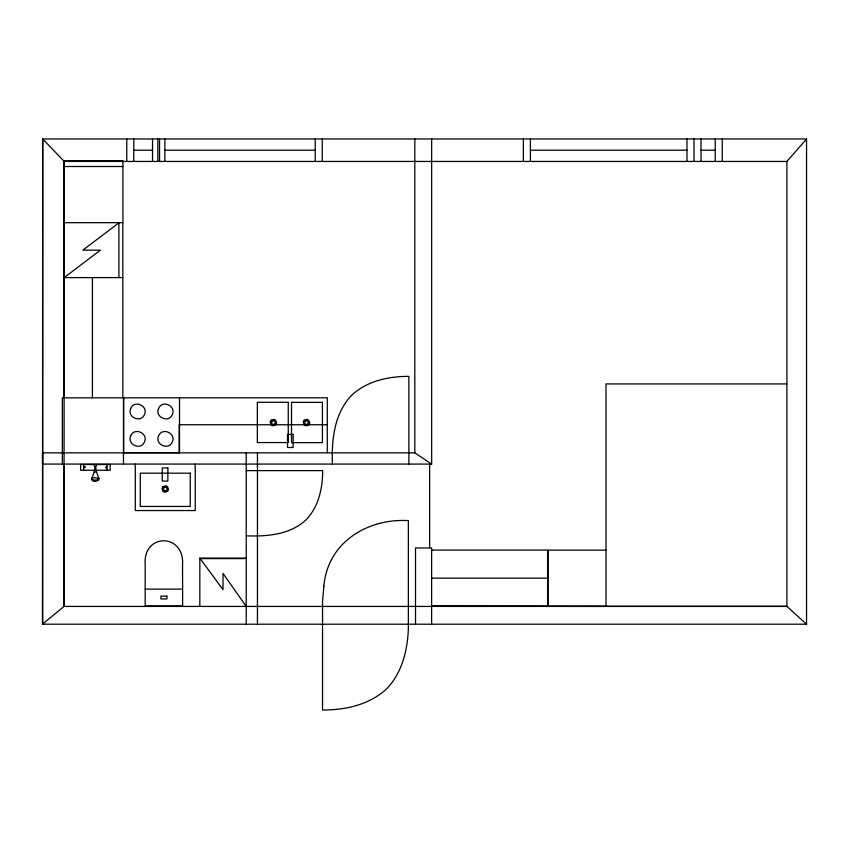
<?xml version="1.0" encoding="UTF-8"?>
<svg xmlns="http://www.w3.org/2000/svg" width="849" height="849" viewBox="0 0 849 849"><rect width="100%" height="100%" fill="white"/><g stroke="black" fill="none" stroke-linecap="round" stroke-linejoin="round"><path stroke-width="1.27" d="M42.45 624.206L42.705 138.981L806.55 138.981L806.55 624.206L42.45 624.206L63.993 606.419L786.885 606.419L806.55 624.206M63.993 397.831L64.237 161.448L42.705 138.981L42.705 624.206M606.006 550.152L548.051 550.152L548.051 606.313L786.885 606.313L786.885 161.448L806.55 138.981M119.178 222.671L82.852 250.137L100.426 250.137L64.195 277.612L122.85 277.612M133.792 150.22L152.523 150.22M164.865 150.22L315.234 150.22M530.402 150.22L686.979 150.22M701.03 150.22L715.229 150.22M786.885 161.448L64.237 161.448L63.993 606.419L63.993 464.074M64.142 166.5L122.903 166.5M64.195 222.671L122.903 222.671L122.903 160.684L64.142 160.684L64.312 397.767L64.333 277.612M786.885 383.928L606.006 383.928L606.006 606.419L431.621 606.239L547.616 606.239L547.616 550.078L431.621 550.078M327.279 424.755L179.192 424.755L179.192 452.835M431.663 464.074L414.811 452.846L42.546 452.846L42.546 464.074L431.663 464.074L431.663 138.981M94.09 470.25L80.613 470.25L80.613 464.541L110.19 464.541L110.19 470.25L96.616 470.25M246.221 470.622L322.673 470.622C322.673 488.058 318.725 506.524 306.362 519.524C290.443 534.753 267.148 536.6 246.221 535.836M94.09 472.023L96.616 472.023M199.833 606.419L199.833 558.122L246.21 558.122M201.924 558.6L244.13 558.6M431.621 578.158L547.616 578.158M145.179 589.121L182.62 589.121L182.609 605.953L145.179 605.953L145.179 565.01C142.473 532.578 184.944 532.864 182.524 565.01L182.62 589.121M199.833 558.122L223.022 589.673L223.022 573.415L246.21 606.419M722.255 138.981L722.255 161.448M715.229 138.981L715.229 161.448M701.03 138.981L701.03 161.448M694.004 138.981L694.004 161.448M686.979 138.981L686.979 161.448M530.402 138.981L530.402 161.448M523.377 138.981L523.377 161.448M431.621 624.206L431.621 547.955L415.511 547.955L415.511 624.206M429.636 464.074L429.636 547.955M414.811 138.981L414.811 452.846M408.868 464.074L408.868 376.362C388.407 376.34 366.757 380.978 351.507 395.475C334.156 413.643 331.524 440.122 332.394 464.074M327.279 452.835L327.279 397.778L62.37 397.831L62.37 464.074M322.249 138.981L322.249 161.448M315.234 138.981L315.234 161.448M257.449 452.846L257.449 624.206M246.221 452.846L246.221 624.206M195.217 464.116L195.217 510.546L135.288 510.546L135.288 464.116M179.51 397.788L179.51 452.666L123.678 452.666L123.678 397.788M164.865 138.981L164.865 161.448M159.548 138.981L159.548 161.448M157.84 138.981L157.84 161.448M152.523 138.981L152.523 161.448M133.792 138.981L133.792 161.448M126.766 138.981L126.766 161.448M123.476 397.778L123.476 464.074M122.797 222.671L122.85 397.767M118.892 222.671L118.892 277.612M107.006 464.541L107.101 470.25M96.616 464.541C93.921 470.378 98.919 475.1 98.813 480.035L95.672 481.383L93.379 481.203L91.883 480.035C91.756 475.1 96.797 470.548 94.09 464.541M92.414 277.612L92.414 397.831M83.605 464.541L83.605 470.25M323.883 586.298L322.546 601.389L322.546 710.019C345.49 710.029 369.793 704.819 386.9 688.56C402.044 672.726 407.435 650.557 408.348 629.226L408.348 520.607C367.246 518.261 327.427 542.638 323.883 586.298M158.561 408.571C154.571 417.092 168.855 423.587 172.358 414.408C176.348 405.875 162.063 399.38 158.561 408.571M158.561 435.972C154.571 444.494 168.866 450.989 172.358 441.798C176.348 433.277 162.053 426.792 158.561 435.972M130.704 408.571C126.724 417.103 140.998 423.587 144.51 414.408C148.49 405.875 134.195 399.38 130.704 408.571M130.704 435.972C126.724 444.505 141.008 450.989 144.51 441.798C148.49 433.277 134.195 426.792 130.704 435.972M162.934 486.71L161.979 488.451L162.934 491.348L164.674 492.303L167.571 491.348L168.527 489.608L167.571 486.71L165.831 485.755L162.934 486.71M163.921 487.697L163.379 488.695L163.921 490.351L164.918 490.902L166.574 490.351L167.126 489.353L166.574 487.697L165.576 487.156L163.921 487.697M271.075 420.255L270.109 421.995L271.075 424.893L272.805 425.858L275.702 424.893L276.668 423.152L275.702 420.255L273.962 419.3L271.075 420.255M272.062 421.253L271.521 422.25L272.062 423.906L273.06 424.447L274.715 423.906L275.267 422.908L274.715 421.253L273.718 420.711L272.062 421.253M304.154 420.255L303.199 421.995L304.154 424.893L305.895 425.858L308.792 424.893L309.747 423.152L308.792 420.255L307.051 419.3L304.154 420.255M305.152 421.253L304.6 422.25L305.152 423.906L306.139 424.447L307.794 423.906L308.346 422.908L307.794 421.253L306.807 420.711L305.152 421.253M99.142 478.39C95.035 483.431 84.444 475.482 99.142 478.39M85.006 466.876C82.024 466.939 85.664 468.977 85.006 466.876M107.006 467.438C105.117 468.913 105.191 465.857 107.006 467.438M288.257 402.277L257.332 402.277L257.332 442.552L288.257 442.552L288.257 402.277M322.418 402.362L291.504 402.362L291.504 442.647L322.418 442.647L322.418 402.362M293.128 434.391L287.514 434.391L287.514 447.497L293.128 447.497L293.128 434.391M167.869 467.979L162.255 467.979L162.255 481.086L167.869 481.086L167.869 467.979M190.229 473.19L140.287 473.19L140.287 506.439L190.229 506.439L190.229 473.19M166.871 596.115L160.917 596.115L160.917 598.948L166.871 598.948L166.871 596.115"/></g></svg>
